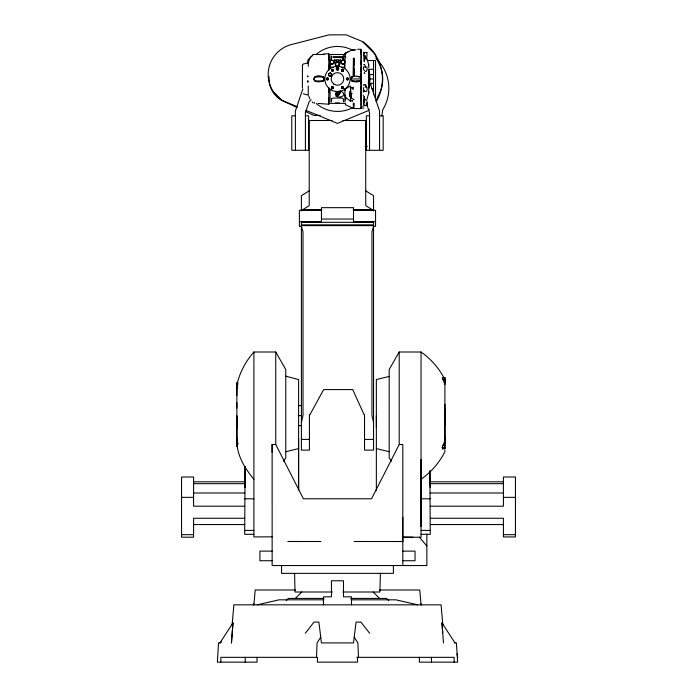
<?xml version="1.0" encoding="UTF-8"?>
<svg xmlns="http://www.w3.org/2000/svg" width="697" height="697" viewBox="0 0 697 697"><rect width="100%" height="100%" fill="white"/><g stroke="black" fill="none" stroke-linecap="round" stroke-linejoin="round"><path stroke-width="1.05" d="M236.867 428.063L236.875 415.865L237.468 416.867L236.875 417.268M236.867 421.668L236.867 420.927M236.867 407.954L236.867 402.631M236.867 395.408L236.867 387.027M236.867 385.302L236.867 387.549M244.682 487.482L245.091 466.694M298.595 489.738L298.595 438.962M331.528 101.814L331.528 98.695M331.528 101.588L331.528 100.464M350.504 100.168L350.504 101.248L345.59 97.266L344.893 94.975M350.504 94.243L350.504 98.312M361.203 100.525L361.124 97.266L361.203 98.294M361.124 73.438L361.124 78.325L360.088 76.766L356.637 76.539M361.124 49.879L361.124 53.843M361.124 104.184L361.124 99.723M361.124 91.995L361.168 97.58L361.124 49.278L357.639 49.278M361.124 89.582L361.124 88.432M361.124 87.665L361.124 81.288M361.203 76.592L361.203 52.414M361.124 71.625L361.124 67.783M361.124 64.22L361.124 60.97M366.936 56.544L366.936 52.493L364.932 52.449M363.79 104.864C365.629 107.53 368.983 104.001 366.936 101.379M368.739 82.446L368.739 84.006L368.739 77.254M368.739 77.951L368.739 80.172M366.639 100.438L368.739 93.023M368.739 83.762L368.739 84.424M368.739 82.168L368.739 84.006L368.739 83.152M368.739 82.621L368.739 79.057M368.739 77.001L368.739 75.956M368.739 74.274L368.739 76.339M368.739 73.568L368.739 76.13M373.548 74.535L368.739 74.535L368.739 73.107M366.639 57.442L368.739 64.856M368.739 92.596L368.739 91.995M368.739 81.427L368.739 75.032M369.14 85.008C368.835 97.188 369.689 69.029 368.887 71.347M354.093 541.499L402.814 541.517L402.814 517.252M421.049 526.549L421.049 459.567M442.63 448.877L444.895 448.737L444.895 447.056L442.63 448.877L442.264 447.491L444.895 440.556L444.904 436.296M444.904 426.642L444.904 443.118M444.904 404.26L444.895 425.867L444.904 409.731M444.904 419.855L444.904 419.063L444.904 422.478L444.904 421.511M236.867 440.948L236.867 441.689L236.867 438.971M331.528 99.932L331.667 98.713L332.774 98.094L341.809 98.033L343.394 98.896L343.421 101.91M331.885 56.797L331.589 55.978L331.563 59.367L332.321 60.7L340.885 61.075L343.203 60.169L343.368 55.978L345.695 55.978M350.504 87.482L352.621 88.014L350.504 87.482L351.305 98.077L354.102 99.715M363.93 87.264C361.673 91.011 368.443 94.775 366.936 87.195M376.354 415.639L376.354 427.383M444.895 380.527L444.904 377.46L444.904 382.749M236.867 388.412L236.875 382.836L237.886 382.923L236.867 388.63M349.702 92.448L349.859 91.995L349.859 93.198C349.476 89.477 349.772 100.115 349.737 93.973M444.895 448.737L444.895 440.556M236.91 437.768L237.703 444.05L236.91 437.768L236.893 444.163L237.703 444.05L236.893 442.543C237.407 456.3 245.266 468.933 253.9 479.266M361.203 105.474L361.203 104.123M328.775 70.136L328.827 53.678L323.417 54.052M444.904 379.839L444.904 446.08M361.203 51.508L361.203 50.637M236.867 418.331L236.867 419.934M354.154 81.349C350.704 82.551 349.833 76.382 353.309 76.539L353.466 58.234L353.309 76.539M353.423 108.462L353.414 107.155L353.423 108.462L345.59 104.803M350.025 94.391L350.025 95.611M380.37 573.37L379.926 592.006L342.785 592.006M361.168 97.58L361.203 96.369M339.134 91.734L338.969 93.346M350.025 92.048L350.025 93.712M316.473 657.341L317.083 642.913L320.733 637.145M328.775 101.919L328.775 103.949L328.862 88.092M363.808 103.217L363.93 102.111L363.912 105.439M328.775 59.846L328.775 57.685M328.775 100.194L328.775 98.033M369.14 70.946L369.14 72.671M253.874 605.013L255.189 590.002L295.397 590.002M351.105 78.604C351.863 74.771 358.293 76.008 360.724 77.297C363.181 82.655 353.788 83.021 351.314 80.242L351.262 77.776L352.63 76.592M354.154 68.715L354.154 76.539L353.98 58.156L354.154 65.048M345.59 97.266L345.59 99.967M364.034 55.899L364.034 61.179M345.712 53.817L344.893 54.227L345.416 53.155L347.82 52.031M328.775 55.96L328.827 53.678M336.181 92.021L335.998 94.844A15.848 8.608 -54.3 0 0 336.181 96.352C346.296 99.758 346.017 88.597 336.181 92.021A3.607 1.96 -54.3 0 1 336.66 91.446M381.817 116.007L382.731 109.804A41.027 41.027 0 0 0 375.883 58.339M339.021 91.612L339.056 93.677L337.67 94.992M334.072 60.857C334.848 62.904 332.356 65.187 330.674 63.549M345.729 53.808L344.893 54.227L345.416 53.155L353.309 49.47M363.817 90.95L363.912 90.444L363.259 92.021L363.912 90.906M343.342 56.109L342.192 57.293L343.394 56.265M353.083 89.8L353.309 87.134M331.11 75.389L331.249 73.725L330.5 73.054L328.644 73.743L328.792 75.755L330.308 76.051L331.502 75.328M344.893 54.166L345.268 53.286A1.167 1.167 0 0 0 344.893 54.166L344.893 54.227M336.363 94.261L337.914 91.891M315.846 81.349L314.242 80.242C311.594 74.17 327.294 74.596 323.608 80.617C321.134 81.88 315.253 82.987 314.033 79.571C313.362 74.84 319.871 76.818 322.441 76.539L323.835 77.646L324.053 79.345L323.251 80.948L322.049 81.349M308.632 62.103L309.302 59.262L310.967 56.84M353.309 106.049L353.309 103.095M351.114 78.299L351.663 77.149L353.109 76.539M236.867 384.779C239.716 372.634 245.605 361.316 253.9 352.011L275.751 352.011L285.77 369.541L285.77 457.746L283.54 461.309M354.154 103.269L354.154 106.205M302.829 88.963L295.389 111.006L295.389 150.291M301.4 422.417L303.003 415.639L303.003 231.813L301.4 226.316L299.396 226.342L299.396 210.276L321.448 210.276M339.247 93.18L338.245 94.653M363.79 52.641L366.936 52.493M375.971 101.213L378.21 95.811A33.787 33.787 0 0 0 378.21 62.068L374.855 53.965L362.449 41.559L346.243 34.85L329.062 34.85L293.184 44.12A31.06 31.06 0 0 0 281.989 100.412L297.07 106.658M353.309 49.766L353.466 50.48L353.466 49.409M345.59 53.451L345.59 54.392M237.607 440.504L236.841 442.072L237.921 443.17M345.416 104.716L345.59 103.67M444.904 379.56C439.354 368.582 431.121 359.077 421.049 352.011L399.207 352.011L399.207 444.503L371.545 498.782L303.404 498.782L275.751 444.503L275.751 352.011M309.416 415.639L323.652 389.588L352.708 389.588L364.531 415.639M366.936 66.773C368.086 75.842 361.621 69.334 363.93 67.217M253.377 604.83L253.987 603.741M399.207 352.011L389.187 369.541L389.187 376.214M364.243 101.605L364.514 101.135L364.209 101.675M312.265 55.847L312.692 55.133M339.97 60.108L340.58 59.236M318.059 103.452L328.827 104.21L328.784 103.374L345.599 103.374M305.286 633.285L314.059 622.064L318.886 622.064L321.448 642.913L353.51 642.913L356.071 622.064L360.889 622.064L369.663 633.285M341.861 67.321L344.292 67.321L344.893 60.169L340.885 60.857C340.101 62.904 342.593 65.187 344.283 63.549M338.681 93.842L337.688 94.792M337.313 92.004L336.32 93.59L336.607 94.958M344.292 63.54L344.893 62.103A2.004 2.004 0 0 1 342.907 64.107A2.004 2.004 0 0 1 340.885 62.103M342.968 58.905L342.044 58.679L342.575 58.923M364.374 101.657L364.749 101.248L364.252 101.771M345.59 88.789L344.893 90.436L345.59 88.789L350.504 85.984L350.504 101.248M311.254 56.553L307.813 59.986L307.813 63.2M311.55 56.248L313.31 54.488L324.053 54.488M311.184 99.749L309.041 101.893L305.408 112.653L305.408 150.291M369.384 109.394L368.033 110.736L337.479 123.395L305.966 110.344M286.197 600.553L288.331 598.418L324.027 598.418M295.389 598.418L301.801 592.006M236.867 385.136L237.816 384.291M338.62 65.596L339.526 64.011L338.333 61.859L339.535 63.061L339.151 62.695A2.065 2.065 0 0 1 337.906 65.927A2.065 2.065 0 0 1 335.457 63.479A2.065 2.065 0 0 1 338.69 62.242L338.062 61.955M421.049 479.266C431.121 472.2 439.354 462.695 444.904 451.717L444.904 450.253M337.583 92.596L338.036 92.257M353.309 108.227L353.309 107.721M351.305 93.982L352.185 93.346M221.672 641.676L219.964 642.913L232.981 622.9L231.448 642.913L232.981 622.9L232.127 624.773L233.87 604.83L441.088 604.83L442.822 624.773L441.959 622.891L443.501 642.913M334.072 60.935L336.991 59.524M338.28 65.823L339.526 63.584L337.906 61.876M302.271 209.98L309.215 205.667L309.215 120.494L332.042 120.494M236.867 424.011L237.442 423.663L236.867 423.297M309.215 190.839L301.4 195.674L301.4 210.947M363.198 106.423L362.684 106.65M355.339 49.975L356.062 49.67M342.497 71.268L343.255 70.989L343.246 69.587L342.105 69.325L341.486 70.406L342.053 71.181L343.229 70.946L343.455 69.961L342.567 69.256M332.46 86.611L331.467 87.395L331.72 88.301L332.844 88.563L333.471 87.474L332.896 86.707L331.72 86.942L331.45 87.761L332.382 88.632M351.305 98.077L350.696 98.251L350.696 93.023M307.429 62.965L303.3 64.072L302.463 64.856L302.402 87.953M329.045 73.385L330.247 73.072L331.763 74.117L331.197 76.173L329.55 76.217L328.383 74.849L328.644 73.743L330.247 73.072M285.77 451.734L298.595 448.598M257.315 604.83L279.009 599.821L323.931 599.821M338.35 67.409L336.268 67.321M336.067 66.398L338.89 66.398M338.89 91.49L336.067 91.49M362.501 108.122L363.956 108.07M442.822 445.383L444.895 445.331M363.79 64.464L364.374 64.464M364.252 64.464L364.749 64.455M354.041 108.601L361.124 108.566L361.124 86.219M272.144 536.829L253.9 536.925L253.9 352.011M341.19 57.293C345.085 57.241 329.899 57.25 333.767 57.293M356.637 81.349L360.088 81.113L361.124 79.554L361.124 83.553M364.932 105.43L366.936 105.43M329.42 54.488L345.529 54.488M333.724 56.893L341.225 56.893M330.064 60.169L331.746 60.169M367.188 60.5L375.552 60.5L375.552 97.38M333.096 67.321L330.666 67.321L330.064 62.103A2.004 2.004 0 0 0 332.042 64.107A2.004 2.004 0 0 0 334.072 62.103M368.312 69.325L373.548 69.325M314.826 76.94L323.251 76.94A2.004 2.004 0 0 1 324.053 78.543M351.105 78.944L361.151 78.944M369.706 78.944L373.548 78.944M314.826 80.948L323.251 80.948A2.004 2.004 0 0 0 324.053 79.345M351.907 80.948L360.323 80.948M368.739 83.352L373.548 83.352M371.457 88.563L373.548 88.563M320.202 115.414L313.789 115.414L306 111.738M295.389 115.815L291.782 115.815L291.782 150.291L308.614 150.291L308.614 115.815L305.408 115.815M369.541 115.815L366.334 115.815L366.334 150.291L383.176 150.291L383.176 115.815L380.013 115.815M342.915 120.494L365.733 120.494L365.733 205.667L372.686 209.98M365.219 146.283L367.38 146.283M301.4 209.736L321.866 209.736M353.091 209.736L373.548 209.736M353.51 210.276L375.552 210.276L375.552 226.342L373.548 226.342L371.945 231.813L371.945 415.639L373.548 422.417M321.448 219.032L353.51 219.032M299.396 221.646L321.448 221.646L321.448 207.662L353.51 207.662L353.51 221.646L375.552 221.646M301.4 224.843L373.548 224.843M301.4 225.628L373.548 225.628M298.238 405.619L301.4 405.619M298.238 415.639L301.4 415.639M298.238 425.658L301.4 425.658M301.4 439.398L309.416 439.398M364.531 439.398L373.548 439.398M399.207 444.503L402.814 444.503L402.814 565.546M245.083 472.052L244.682 534.311L253.9 534.311M429.866 472.052L430.267 534.311L421.049 534.311M193.583 481.81L244.682 481.81M430.267 481.81L503.417 481.81M193.583 483.674L244.682 483.674M430.267 483.674L503.417 483.674M430.267 487.482L429.866 470.44M193.583 492.997L244.682 492.997M430.267 492.997L503.417 492.997M181.551 497.362L193.583 497.362M503.417 497.362L515.449 497.362M244.682 498.791L253.9 498.791M421.049 498.791L430.267 498.791M244.682 506.205L193.583 506.205L193.583 477.001L181.551 477.001L181.551 537.204L193.583 537.204L193.583 518.263L244.682 518.263M430.267 506.205L503.417 506.205L503.417 477.001L515.449 477.001L515.449 536.934L503.417 536.934L503.417 518.263L430.267 518.263M193.583 524.562L244.682 524.562M430.267 524.562L503.417 524.562M244.682 530.417L253.9 530.417M421.049 530.417L430.267 530.417M181.551 534.669L193.583 534.669M503.417 534.669L515.449 534.669M413.025 537.256L402.814 537.152L421.049 537.256L421.049 352.011M320.864 541.499L288.079 541.499L302.332 541.499M272.144 551.118L259.92 551.118L259.92 560.736L272.144 560.736M402.814 551.118L415.037 551.118L415.037 560.736L402.814 560.736M379.56 590.002L419.768 590.002L421.075 604.979M332.443 592.006L295.023 592.006L294.587 573.37M350.643 598.418L386.617 598.418L388.76 600.553M351.018 599.821L395.94 599.821L417.642 604.83M220.339 642.913L218.536 642.913L217.368 662.15L257.045 662.15L257.045 657.341M454.61 642.913L456.413 642.913L457.624 662.15L419.394 662.15L419.394 657.341M356.838 657.341L454.13 657.341L454.13 662.15M426.86 534.111L426.86 565.546L272.144 565.546L272.135 444.486L275.751 444.503M394.894 541.499L402.814 541.517M337.879 59.524L340.885 60.935M442.621 379.246L444.895 379.621L444.878 384.483L442.29 377.504L443.004 377.783M442.264 447.491L444.904 447.927M337.156 95.114L336.485 94.339M376.354 448.598L389.187 451.734M285.77 376.171L298.595 379.569L298.595 489.86M303.3 93.807L307.429 94.923M352.612 81.296L351.105 79.38M297.236 107.599L282.956 100.856A24.238 24.238 0 0 1 269.155 76.818M364.252 52.563L363.782 52.31L364.243 52.885M364.374 52.641L363.782 52.31L364.209 52.824M365.733 190.839L373.548 195.674L373.548 210.947M273.416 91.838L281.989 100.412M373.148 592.006L379.56 598.418M337.958 91.324A2.387 1.298 -54.3 0 0 336.085 93.712L336.494 95.254L336.189 94.13M330.666 63.54L330.064 62.103M426.86 545.986L419.324 537.187M336.076 94.809L336.363 95.158A2.387 1.298 -54.3 0 0 337.418 95.158M354.154 108.462L354.041 107.268M334.377 59.236L334.978 60.108M454.993 642.913L441.968 622.9L442.734 632.902M354.215 637.145L357.875 642.913L358.485 657.341M391.409 461.309L389.187 457.746L389.187 376.415L376.354 379.56L376.354 490.697M312.265 102.041L312.692 102.755M420.971 603.741L421.572 604.83M308.78 96.134L309.877 98.965M365.568 67.173L364.958 65.614L365.664 67.47M370.429 83.928L379.56 111.006L379.56 150.291M366.239 102.868L369.541 112.653L369.541 150.291M365.376 55.83L366.064 59.236L365.542 56.344M328.47 74.431L328.749 75.572M363.904 67.339L363.782 66.79M335.588 64.751L335.527 63.27L337.27 61.867L335.606 63.035L335.51 64.594M328.784 103.374L328.827 104.21M363.912 52.449L363.93 55.777L363.817 54.714M345.355 56.222L345.59 57.877M363.799 99.767L364.034 101.98L363.878 96.726M236.875 382.836L237.05 384.465M363.303 95.167L363.355 95.925M328.862 69.787L328.775 65.283M366.134 87.221C365.237 83.771 365.42 84.067 366.134 87.352M361.203 108L361.203 106.38M236.893 442.543L236.893 444.163M361.124 107.181L361.124 107.93M272.135 444.486L272.144 452.423M236.867 423.541L236.867 446.507L236.867 445.217M431.478 657.341L431.478 662.15M393.396 565.546L393.396 573.37L281.562 573.37L281.562 565.546M373.548 60.5L373.548 94.661M370.769 83.352L370.769 84.938M369.14 82.699L369.14 85.208M368.739 64.507L368.739 67.783M368.739 88.833L368.739 93.372M368.443 81.052L368.443 84.032M364.531 414.75L364.531 450.114L373.548 450.114L373.548 222.299L301.4 222.299L301.4 450.114L309.416 450.114L309.416 414.436M357.517 657.341L357.517 662.15L317.44 662.15L317.44 657.341L220.827 657.341L220.827 662.15M351.506 604.83L351.506 596.815L343.49 596.815L343.49 580.784L331.467 580.784L331.467 596.815L323.452 596.815L323.452 604.83M350.025 91.664L350.025 96.439M344.893 55.978L344.893 68.445M344.893 88.484L344.893 101.91M330.064 55.978L330.064 68.445M330.064 89.443L330.064 101.91M328.775 87.744L328.775 92.596M308.257 62.521L308.257 66.381M308.257 85.888L308.257 95.367M245.231 657.341L245.231 662.15M245.083 466.964L245.083 487.482M236.867 388.177L236.867 438.788M339.361 102.921A24.047 24.047 0 0 1 335.588 102.921M368.626 69.796A32.471 32.471 0 0 1 368.626 88.092M352.63 107.66A32.471 32.471 0 0 1 316.211 103.478M316.211 54.401A32.471 32.471 0 0 1 353.44 50.672M340.249 90.819A3.607 1.96 -54.3 0 1 339.291 94.417A3.607 1.96 -54.3 0 1 336.181 96.352M339.195 91.324A2.387 1.298 -54.3 0 1 339.308 93.032A2.387 1.298 -54.3 0 1 337.836 94.923M362.449 41.559A44.956 44.956 0 0 1 376.476 101.309M364.47 96.465L364.435 101.736L364.47 96.465M364.54 58.74L364.435 61.362L364.435 56.143L364.54 58.74M307.874 80.887L307.839 82.107L307.874 80.887M348.5 78.944L347.489 79.955L346.496 78.805L347.394 77.925L348.5 78.944M338.69 68.829L337.609 70.118L336.268 68.829L337.479 67.714L338.69 68.829M354.154 49.548L353.989 50.358L354.154 49.548M349.859 94.905L349.859 96.108L349.859 94.905M326.579 78.421L326.963 79.833L328.304 79.484L327.973 78.064L326.579 78.421M333.471 70.388L332.896 71.181L331.667 70.885L331.659 69.639L332.905 69.36A1.002 1.002 0 0 1 333.253 70.885A1.002 1.002 0 0 1 331.685 70.885A1.002 1.002 0 0 1 332.033 69.36L333.061 69.447L333.471 70.388M341.661 87.038L341.887 88.432L343.29 88.249L342.933 86.707L341.661 87.038M365.15 99.68L364.949 100.107L365.402 99.244L365.15 99.68M337.209 93.102L336.947 93.616L337.209 93.102M364.749 84.476L363.782 85.095L364.749 84.476M314.356 102.886L313.859 102.851L314.312 102.912M338.001 70.005L336.956 70.005A1.202 1.202 0 0 1 336.538 68.167A1.202 1.202 0 0 1 338.42 68.167A1.202 1.202 0 0 1 338.001 70.005M327.451 77.942L327.024 78.038A1.002 1.002 0 0 0 326.675 79.563A1.002 1.002 0 0 0 328.243 79.563A1.002 1.002 0 0 0 327.895 78.038L327.451 77.942M342.924 88.519L342.053 88.519A1.002 1.002 0 0 1 341.704 86.994A1.002 1.002 0 0 1 343.272 86.994A1.002 1.002 0 0 1 342.924 88.519M351.053 100.481L350.504 100.333L352.673 101.065L351.053 100.481M364.243 72.941L364.766 73.316L364.243 72.941M365.176 57.259L364.932 56.875L365.211 57.328M307.752 76.321L307.595 75.912L307.874 76.905L307.752 76.321M457.624 657.341L457.276 653.734L457.589 657.341M338.193 95.141A2.387 1.298 -54.3 0 0 339.517 91.56A2.387 1.298 -54.3 0 0 336.503 93.642A2.387 1.298 -54.3 0 0 338.193 95.141M336.006 65.788A2.387 2.387 0 0 0 339.84 64.246A2.387 2.387 0 0 0 336.59 61.693A2.387 2.387 0 0 0 336.006 65.788M338.089 95.245A2.065 1.124 -54.3 0 0 339.683 92.152A2.065 1.124 -54.3 0 0 337.095 93.415A2.065 1.124 -54.3 0 0 338.089 95.245M331.162 89.878A12.624 12.624 0 0 0 350.103 78.944A12.624 12.624 0 0 0 331.162 68.01A12.624 12.624 0 0 0 331.162 89.878M333.767 84.049A6.317 6.317 0 0 0 343.752 79.597A6.317 6.317 0 0 0 334.908 73.176A6.317 6.317 0 0 0 333.767 84.049M341.809 70.998A1.002 1.002 0 0 0 343.464 70.484A1.002 1.002 0 0 0 342.192 69.308A1.002 1.002 0 0 0 341.809 70.998M346.818 79.676A1.002 1.002 0 0 0 348.474 79.162A1.002 1.002 0 0 0 347.202 77.986A1.002 1.002 0 0 0 346.818 79.676M331.789 88.353A1.002 1.002 0 0 0 333.445 87.839A1.002 1.002 0 0 0 332.173 86.663A1.002 1.002 0 0 0 331.789 88.353"/></g></svg>
